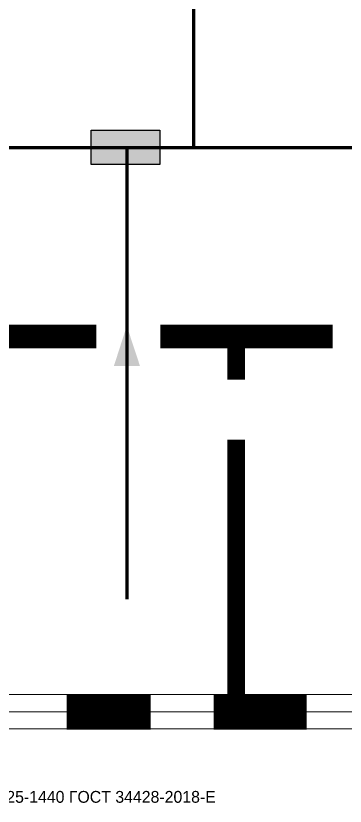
# Model space of a CAD drawing. Header units: millimetres. Extents: x 13114 to 67229, y 22859 to 38520.
# Drawn here: x 19425.2 to 19503, y 36362.4 to 36549.4 of the extents above; entities that cross this region are included whole.
import ezdxf

# ---------------------------------------------------------------- set-up
doc = ezdxf.new("R2010")
doc.units = ezdxf.units.MM
doc.layers.add('План_Штампы', color=7, linetype='Continuous')
doc.styles.add('обычный', font='arial.ttf')

# ---------------------------------------------------------------- blocks, each defined once
blk = doc.blocks.new('A$C32E8229D')
at = {"true_color": 0xffffff}
blk.add_hatch(color=7, dxfattribs=at).paths.add_polyline_path([(0, 0), (0, -8), (16, -8), (16, 0)])
h = blk.add_hatch(color=126)
h.paths.add_polyline_path([(0.2, -0.2), (15.8, -0.2), (15.8, -7.8), (0.2, -7.8)])
h.paths.add_polyline_path([(13.49, -2.05), (12.08, -2.05), (11.37, -2.63, 0.162397), (11.29, -2.84), (11.29, -3.63), (10.35, -3.63), (10.35, -4.05), (11.68, -4.05), (11.68, -3.48), (12.26, -4.28), (11.29, -5.1), (11.29, -6.78), (11.85, -6.78), (11.85, -5.44), (12.8, -4.64), (12.8, -5.94), (14.46, -5.94), (14.46, -5.39), (13.45, -5.39), (13.45, -3.97), (12.46, -2.59), (13.15, -2.59), (13.69, -3.34), (14.18, -3)], flags=16)
h.paths.add_polyline_path([(10.74, -1.82, 1), (11.8, -1.82, 1)], flags=16)
h.paths.add_polyline_path([(9.39, -3.59), (5.99, -3.59), (6.56, -3.03), (5.91, -3.03), (5.1, -3.83), (5.91, -4.64), (6.56, -4.64), (5.99, -4.09), (9.39, -4.09)], flags=16)
h.paths.add_polyline_path([(4.29, -1.08), (1.72, -1.08), (1.72, -6.6), (4.29, -6.6)], flags=16)
at = {"color": 126}
blk.add_lwpolyline([(16, -8), (0, -8), (0, 0), (16, 0)], close=True, dxfattribs=at)

msp = doc.modelspace()

# ---------------------------------------------------------------- linework, layer by layer
at = {"color": 126, "lineweight": 100, "true_color": 0x008754}
for points in [[(19467.24, 36518.25), (19467.24, 36627.12)], [(19363.14, 36423.33), (19363.14, 36398.01), (19344.19, 36398.01), (19344.19, 36461.13), (19356.82, 36461.13), (19356.82, 36518.25), (19656.28, 36518.25), (19656.28, 36561.47)], [(19451.43, 36518.25), (19451.43, 36411.4)]]:
    msp.add_lwpolyline(points, dxfattribs=at)
at = {"lineweight": 0}
for points, const_width in [([(19393.53, 36473.56), (19444.26, 36473.56)], 5.6), ([(19459.33, 36473.56), (19500.03, 36473.56)], 5.6), ([(19477.24, 36473.56), (19477.24, 36463.33)], 4.2), ([(19477.24, 36449.17), (19477.24, 36383.85)], 4.2), ([(19437.23, 36384.74), (19457.03, 36384.74)], 8.4), ([(19471.94, 36384.74), (19493.88, 36384.74)], 8.4)]:
    msp.add_lwpolyline(points, dxfattribs=dict(at, const_width=const_width))
for points in [[(19343.41, 36388.83), (19668.05, 36388.83)], [(19343.65, 36384.74), (19668.3, 36384.74)], [(19343.28, 36380.71), (19667.93, 36380.71)]]:
    msp.add_lwpolyline(points, dxfattribs=at)
at = {"layer": 'План_Штампы', "color": 126, "true_color": 0x008754}
msp.add_solid([(19454.54, 36466.56), (19448.38, 36466.58), (19451.43, 36476.03)], dxfattribs=at)

# ---------------------------------------------------------------- block references
at = {"layer": 'План_Штампы', "color": 126, "true_color": 0x008754, "xscale": 1.012510887696, "yscale": 1.012510887696, "zscale": 1.012510887696, "rotation": 359.9978653237145}
msp.add_blockref('A$C32E8229D', (19443, 36522.37), dxfattribs=at)

# ---------------------------------------------------------------- texts
at = {"lineweight": 0, "insert": (19398.41, 36364.22), "char_height": 2.8, "width": 191.3484, "attachment_point": 5, "style": 'обычный'}
msp.add_mtext('\\pi-8.4,l8.4,t8.4;{\\fProxima Nova Rg|b0|i0|c204|p2;ИЗГОТОВИТЕЛЬ: ИП АНДРЕЕВ А. А.\\fProxima Nova Rg|b0|i0|c0|p2; \\fProxima Nova Rg|b0|i0|c204|p2;ФП-24 - 2022/ 200-25-1440 ГОСТ 34428-2018-Е\\H1.2266x; }', dxfattribs=at)

doc.saveas('drawing.dxf')
